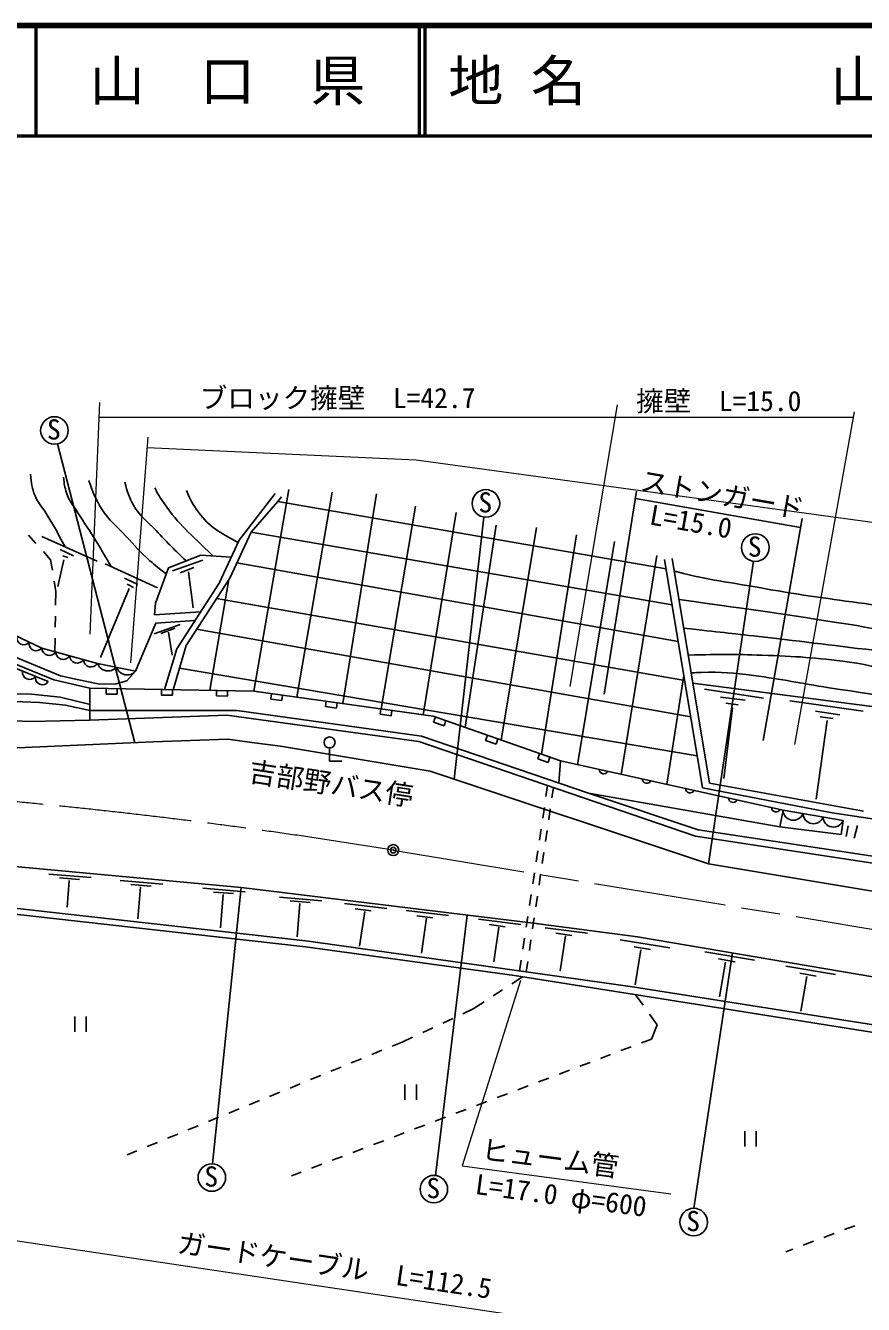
# Model space of a CAD drawing. Units: millimetres, scale not verified. Extents: x 40000 to 680000, y 20000 to 380000.
# Drawn here: x 332086 to 408001, y 264030 to 380000 of the extents above; entities that cross this region are included whole.
import ezdxf
from ezdxf.enums import TextEntityAlignment as Align

# ---------------------------------------------------------------- set-up
doc = ezdxf.new("R2010")
doc.units = ezdxf.units.MM
doc.header["$LTSCALE"] = 1000
doc.header["$PDMODE"] = 32
doc.header["$PDSIZE"] = 500
doc.linetypes.add('CHAIN', pattern=[18.5, 12, -1.5, 3.5, -1.5])
for name, color, linetype, lineweight in [('M-BGD', 7, 'Continuous', 25), ('M-BMK', 2, 'CHAIN', 13), ('M-BMK-SRVR', 3, 'Continuous', 25), ('M-STR-HTXT', 7, 'Continuous', 13), ('M-TTL', 2, 'Continuous', 140), ('M-TTL-LINE', 7, 'Continuous', 50)]:
    doc.layers.add(name, color=color, linetype=linetype, lineweight=lineweight)
doc.layers.add('M-TTL-TXT', color=7, linetype='Continuous')
doc.styles.add('ＭＳ ゴシック', font='')
doc.styles.get('ＭＳ ゴシック').set_extended_font_data('MS Gothic')

msp = doc.modelspace()

# ---------------------------------------------------------------- linework, layer by layer
at = {"layer": 'M-BGD'}
for p, q in [((341976, 314965), (334984, 342067)), ((354700, 337581), (351441, 333350)), ((352763, 319650), (355947, 337915)), ((359861, 337687), (356668, 319105)), ((360835, 318524), (363875, 337525)), ((387451, 337778), (384511, 319382)), ((352533, 334061), (354929, 336852)), ((354929, 336852), (355285, 337265)), ((354929, 336852), (390132, 330742)), ((367429, 336419), (364317, 318038)), ((387348, 337129), (402300, 334486)), ((368098, 317511), (371104, 335831)), ((370917, 311668), (373611, 335432)), ((402442, 335298), (398927, 315156)), ((350585, 329900), (352533, 334061)), ((390674, 327471), (352533, 334061)), ((374737, 334686), (371903, 316363)), ((378381, 334499), (375189, 315204)), ((332359, 333783), (333028, 333040)), ((333568, 333659), (338580, 331424)), ((351441, 333350), (349612, 329441)), ((378824, 313922), (382015, 333815)), ((385451, 333222), (382106, 312969)), ((333697, 332296), (334355, 331564)), ((335221, 332488), (336415, 331903)), ((335467, 331927), (335923, 331763)), ((345036, 330816), (347950, 331987)), ((347950, 331987), (350717, 331802)), ((386047, 312096), (389295, 331948)), ((334355, 331564), (334511, 330609)), ((335549, 331541), (334999, 329142)), ((339282, 331190), (344033, 329013)), ((343842, 327633), (345036, 330816)), ((345399, 330559), (348137, 331507)), ((346101, 330383), (347341, 330852)), ((351232, 331282), (391226, 324141)), ((389990, 331597), (393425, 310883)), ((394058, 311294), (390680, 331668)), ((398050, 331420), (393979, 303979)), ((334673, 329622), (334829, 328668)), ((341037, 329891), (341166, 329832)), ((341166, 329832), (342266, 329305)), ((349612, 329441), (345779, 323477)), ((346627, 323774), (350585, 329900)), ((346861, 330477), (347283, 327200)), ((348789, 319718), (350492, 329757)), ((334829, 328668), (334808, 327448)), ((341458, 328943), (338863, 322688)), ((341283, 329352), (341423, 329282)), ((341423, 329282), (341868, 329036)), ((335237, 321044), (319285, 327611)), ((343760, 326569), (343842, 327633)), ((391812, 320612), (349377, 328031)), ((319171, 327004), (334659, 320661)), ((334791, 326448), (334774, 325448)), ((347933, 326829), (343760, 326569)), ((347433, 326051), (343890, 325810)), ((343890, 325810), (342055, 321447)), ((346077, 325691), (343731, 324847)), ((345653, 325364), (344345, 324880)), ((345047, 324981), (345382, 322914)), ((347586, 325260), (392360, 317308)), ((334757, 324449), (334736, 323229)), ((345471, 319776), (346627, 323774)), ((345779, 323477), (344664, 319790)), ((342055, 321447), (341265, 320587)), ((392945, 313781), (346033, 321721)), ((334659, 320661), (337896, 319906)), ((336753, 320714), (335237, 321044)), ((338667, 320303), (336753, 320714)), ((340160, 320288), (338667, 320303)), ((341265, 320587), (340160, 320288)), ((391739, 321049), (390184, 311180)), ((392553, 320372), (410717, 317995)), ((332624, 319356), (327288, 319504)), ((335231, 319112), (332624, 319356)), ((337806, 318464), (335231, 319112)), ((337896, 319906), (337914, 317010)), ((339396, 319881), (339387, 319381)), ((339387, 319381), (340387, 319363)), ((340387, 319363), (340396, 319863)), ((344395, 319794), (344387, 319294)), ((344387, 319294), (345386, 319277)), ((345386, 319277), (345395, 319777)), ((349394, 319708), (349386, 319208)), ((349386, 319208), (350386, 319191)), ((350386, 319191), (350394, 319691)), ((354378, 319424), (354309, 318929)), ((354309, 318929), (355300, 318791)), ((355300, 318791), (355369, 319286)), ((393588, 319816), (398948, 318996)), ((395051, 319102), (397274, 318833)), ((327413, 318843), (333340, 318603)), ((333340, 318603), (335713, 318372)), ((335713, 318372), (337908, 317879)), ((337905, 318456), (337806, 318464)), ((337908, 317879), (351219, 317891)), ((351219, 317891), (367961, 315547)), ((359330, 318734), (359261, 318238)), ((359261, 318238), (360252, 318100)), ((360252, 318100), (360321, 318595)), ((364282, 318043), (364213, 317548)), ((365204, 317410), (365273, 317905)), ((396128, 318130), (395346, 311710)), ((395542, 318540), (396642, 318400)), ((401323, 318754), (407982, 317817)), ((403652, 317817), (405875, 317501)), ((332518, 316885), (325977, 317134)), ((337914, 317010), (332518, 316885)), ((350328, 317474), (337914, 317010)), ((367724, 315073), (350328, 317474)), ((364213, 317548), (365204, 317410)), ((369224, 317308), (369057, 316837)), ((369057, 316837), (370000, 316504)), ((370000, 316504), (370167, 316975)), ((404705, 316975), (403724, 309835)), ((404097, 317326), (405267, 317150)), ((383094, 310395), (367961, 315547)), ((373939, 315645), (373773, 315173)), ((331308, 314510), (343656, 315037)), ((343656, 315037), (350423, 315300)), ((350423, 315300), (352585, 314996)), ((352585, 314996), (355183, 314645)), ((355183, 314645), (368733, 312396)), ((359627, 314492), (359627, 313307)), ((367724, 315073), (392779, 306482)), ((373773, 315173), (374716, 314841)), ((374716, 314841), (374882, 315312)), ((359627, 313307), (360728, 313307)), ((378654, 313982), (378488, 313510)), ((378488, 313510), (379431, 313177)), ((379431, 313177), (379597, 313649)), ((380542, 313316), (380418, 311306)), ((380542, 313316), (400719, 308847)), ((368733, 312396), (393979, 303979)), ((379240, 310092), (379389, 311073)), ((379778, 309964), (379915, 310893)), ((393425, 310883), (405180, 308598)), ((408020, 308761), (394058, 311294)), ((393029, 307060), (383094, 310395)), ((400427, 307326), (383094, 310395)), ((378940, 308115), (379090, 309104)), ((379486, 307985), (379632, 308974)), ((400719, 308847), (400427, 307326)), ((400719, 308847), (406161, 307911)), ((405180, 308598), (410985, 307745)), ((400427, 307326), (405973, 306635)), ((405973, 306635), (406161, 307911)), ((406628, 307445), (406426, 306462)), ((407463, 307461), (407175, 306298)), ((378640, 306137), (378790, 307126)), ((379194, 306006), (379340, 306996)), ((392779, 306482), (464273, 295662)), ((464378, 296247), (393029, 307060)), ((312529, 305448), (351606, 301844)), ((378340, 304160), (378490, 305149)), ((378903, 304028), (379048, 305017)), ((393979, 303979), (491636, 287677)), ((334180, 303061), (338034, 302733)), ((335156, 302710), (336973, 302569)), ((378040, 302183), (378190, 303171)), ((378611, 302049), (378757, 303039)), ((313443, 301948), (357721, 296974)), ((336029, 302483), (335866, 300042)), ((340658, 302463), (344512, 302136)), ((341634, 302112), (343451, 301972)), ((342507, 301886), (342268, 299010)), ((348138, 301774), (351992, 301446)), ((351606, 301844), (349023, 276787)), ((351606, 301844), (378103, 298603)), ((357452, 296469), (313592, 301377)), ((349113, 301422), (350931, 301282)), ((349987, 301196), (349744, 298166)), ((355082, 300969), (358936, 300641)), ((356057, 300618), (357875, 300477)), ((356931, 300391), (356688, 297361)), ((360976, 300393), (364816, 299922)), ((377740, 300205), (377890, 301194)), ((378319, 300071), (378465, 301060)), ((361937, 299898), (363384, 299712)), ((362811, 299672), (362352, 296509)), ((366574, 299767), (370415, 299296)), ((367536, 299273), (368983, 299086)), ((372091, 299338), (369229, 275726)), ((377439, 298228), (377589, 299217)), ((368410, 299047), (367951, 295884)), ((373122, 298966), (376963, 298495)), ((374084, 298472), (375530, 298286)), ((374958, 298246), (374499, 295083)), ((378027, 298092), (378173, 299081)), ((378103, 298603), (387529, 297373)), ((379160, 298177), (383001, 297706)), ((357721, 296974), (387073, 292840)), ((377139, 296251), (377289, 297239)), ((377735, 296113), (377881, 297103)), ((380122, 297683), (381568, 297497)), ((380996, 297457), (380537, 294294)), ((385960, 297099), (390458, 296354)), ((387529, 297373), (414716, 292741)), ((376378, 293849), (357452, 296469)), ((387218, 296465), (388700, 296212)), ((387842, 296173), (387309, 293025)), ((396143, 295905), (392648, 272747)), ((393627, 295993), (398125, 295248)), ((376840, 294281), (376989, 295262)), ((377453, 294195), (377590, 295124)), ((394885, 295358), (396367, 295106)), ((395509, 295067), (394976, 291919)), ((400986, 294698), (405484, 293953)), ((376135, 293100), (377105, 293734)), ((395259, 290866), (376378, 293849)), ((402244, 294064), (403726, 293812)), ((402868, 293773), (402335, 290625)), ((374461, 292006), (375298, 292553)), ((387073, 292840), (428458, 286289)), ((372654, 290824), (373624, 291458)), ((387336, 292118), (388034, 291156)), ((336535, 290147), (336535, 288747)), ((337585, 288747), (337585, 290147)), ((369879, 289533), (370786, 289955)), ((371693, 290377), (372654, 290824)), ((388621, 290346), (389319, 289384)), ((428221, 285604), (395259, 290866)), ((368066, 288690), (368973, 289111)), ((389319, 289384), (388793, 288094)), ((365302, 287453), (366198, 287821)), ((366198, 287821), (367159, 288268)), ((388793, 288094), (387904, 287756)), ((363451, 286693), (364376, 287073)), ((385099, 286690), (384165, 286335)), ((386969, 287401), (386034, 287046)), ((359751, 285174), (360676, 285554)), ((361601, 285934), (362526, 286314)), ((383230, 285980), (382295, 285625)), ((357901, 284415), (358826, 284795)), ((379491, 284559), (378556, 284204)), ((381360, 285270), (380425, 284914)), ((354200, 282896), (355125, 283276)), ((356051, 283655), (356976, 284035)), ((366452, 283986), (366452, 282586)), ((367502, 282586), (367502, 283986)), ((375751, 283138), (374817, 282783)), ((377621, 283849), (376686, 283493)), ((352350, 282137), (353275, 282516)), ((373882, 282428), (372947, 282073)), ((348650, 280618), (349575, 280997)), ((350500, 281377), (351425, 281757)), ((370143, 281007), (369208, 280652)), ((372012, 281717), (371078, 281362)), ((346800, 279858), (347725, 280238)), ((366404, 279586), (365469, 279231)), ((368273, 280296), (367338, 279941)), ((397243, 279743), (397243, 278343)), ((398293, 278343), (398293, 279743)), ((343099, 278339), (344024, 278719)), ((344949, 279099), (345874, 279479)), ((364534, 278876), (363599, 278520)), ((341277, 277592), (342174, 277960)), ((360795, 277455), (359860, 277099)), ((362665, 278165), (361730, 277810)), ((357056, 276034), (356167, 275696)), ((358925, 276744), (357991, 276389)), ((405360, 270461), (404425, 270107)), ((407230, 271170), (406295, 270815)), ((403489, 269753), (402554, 269399)), ((401619, 269045), (400979, 268803))]:
    msp.add_line(p, q, dxfattribs=at)
for points in [[(305199, 329791), (310992, 329264), (321103, 329475), (333559, 323553), (338597, 322166), (342055, 321447)], [(313934, 326653), (319068, 326614), (334131, 320505)], [(337896, 319906), (352763, 319650), (369010, 317384), (380542, 313316)]]:
    msp.add_lwpolyline(points, dxfattribs=at)
for centre, radius in [((334700, 343284), 1250), ((373793, 336669), 1250), ((398206, 332660), 1250), ((359627, 314992), 500), ((348961, 275538), 1250), ((369080, 274485), 1250), ((392625, 271497), 1250)]:
    msp.add_circle(centre, radius, dxfattribs=at)
for centre, radius, start, end in [((331922, 324490), 643, 167.42451, 321.72012), ((333054, 323951), 643, 167.42451, 321.72012), ((334236, 323550), 677, 179.7398, 329.47986), ((335495, 323203), 677, 179.7398, 329.47986), ((336754, 322857), 677, 179.7398, 329.47986), ((338014, 322510), 677, 179.7398, 329.47986), ((332446, 321340), 641, 170.62261, 325.22437), ((339569, 322505), 1030, 199.20309, 317.28356), ((341298, 322145), 1030, 199.20309, 317.28356), ((333605, 320870), 641, 170.62261, 325.22437), ((384473, 312565), 417, 183.77192, 331.25151), ((388378, 311700), 417, 183.77192, 331.25151), ((392284, 310835), 417, 183.77192, 331.25151), ((396189, 309970), 417, 183.77192, 331.25151), ((400094, 309105), 417, 183.77192, 331.25151), ((401658, 308878), 940, 181.87805, 338.5984), ((403472, 308566), 940, 181.87805, 338.5984), ((405286, 308254), 940, 181.87805, 338.5984)]:
    msp.add_arc(centre, radius, start, end, dxfattribs=at)
for points, knots in [([(332538, 339318), (332615, 338442), (332640, 338076), (332941, 337352), (333226, 336669), (333572, 336385), (333960, 335755), (334674, 334595), (334878, 334188), (335676, 332719)], [0, 0, 0, 0, 1, 1, 1, 2, 2, 2, 3, 3, 3, 3]), ([(335522, 339037), (335579, 338399), (335634, 338156), (335803, 337616), (336082, 336721), (336527, 336345), (337014, 335544), (337659, 334483), (338077, 333923), (338717, 332859), (339164, 332114), (339307, 331869), (339834, 330936)], [0, 0, 0, 0, 1, 1, 1, 2, 2, 2, 3, 3, 3, 4, 4, 4, 4]), ([(337804, 338757), (338227, 337551), (338404, 337104), (338997, 336159), (339679, 335073), (340303, 334642), (341174, 333701), (342001, 332808), (342433, 332271), (343351, 331472), (343911, 330984), (344116, 330812), (344834, 330279)], [0, 0, 0, 0, 1, 1, 1, 2, 2, 2, 3, 3, 3, 4, 4, 4, 4]), ([(341069, 338599), (341309, 337653), (341443, 337282), (341859, 336518), (342436, 335456), (343090, 335089), (343912, 334201), (344937, 333095), (345301, 332749), (346623, 331454)], [0, 0, 0, 0, 1, 1, 1, 2, 2, 2, 3, 3, 3, 3]), ([(343807, 338072), (343910, 337837), (343947, 337769), (344048, 337581), (344238, 337226), (344386, 337052), (344614, 336720), (346062, 334613), (346882, 334032), (349056, 331913)], [0, 0, 0, 0, 1, 1, 1, 2, 2, 2, 3, 3, 3, 3]), ([(346651, 337844), (347021, 336937), (347243, 336594), (347756, 335878), (348785, 334444), (349641, 334111), (351330, 333114)], [0, 0, 0, 0, 1, 1, 1, 2, 2, 2, 2]), ([(390869, 330526), (391010, 330486), (391050, 330478), (391167, 330449), (394088, 329700), (395782, 329534), (398750, 329000), (401720, 328467), (403395, 328227), (406385, 327816), (409712, 327358), (411575, 327096), (414916, 326762), (417186, 326536), (418469, 326522), (420735, 326262), (426958, 325548), (430368, 324611), (436563, 323688), (440434, 323111), (442614, 322871), (446489, 322319), (449008, 321961), (450393, 321313), (452936, 321389), (453581, 321408), (453835, 321396), (454586, 321494)], [0, 0, 0, 0, 1, 1, 1, 2, 2, 2, 3, 3, 3, 4, 4, 4, 5, 5, 5, 6, 6, 6, 7, 7, 7, 8, 8, 8, 9, 9, 9, 9]), ([(391295, 327956), (398736, 326909), (400652, 326654), (406632, 325707), (410812, 325045), (413106, 324307), (417322, 323943), (419126, 323787), (420148, 323957), (421956, 323864), (425327, 323690), (427189, 323268), (430540, 322863), (432907, 322578), (434263, 322591), (436596, 322100), (438689, 321659), (439783, 321104), (441862, 320599), (444098, 320055), (445348, 319704), (447628, 319388), (449426, 319138), (450452, 319160), (452262, 319019), (454421, 318851), (455628, 318715), (457791, 318598), (462012, 318370), (463467, 318482), (468613, 318624)], [0, 0, 0, 0, 1, 1, 1, 2, 2, 2, 3, 3, 3, 4, 4, 4, 5, 5, 5, 6, 6, 6, 7, 7, 7, 8, 8, 8, 9, 9, 9, 10, 10, 10, 10]), ([(391727, 325350), (395045, 324994), (395886, 324900), (398551, 324598), (402935, 324101), (405384, 323759), (409767, 323255), (413391, 322838), (415427, 322665), (419048, 322228), (421679, 321911), (423159, 321778), (425776, 321359), (428325, 320952), (429717, 320494), (432279, 320174), (434346, 319917), (435534, 320060), (437598, 319779), (440168, 319430), (441534, 318837), (444049, 318200), (445142, 317923), (445734, 317681), (446840, 317462), (448147, 317204), (448887, 317094), (450210, 316936), (451462, 316786), (452164, 316695), (453422, 316620), (456482, 316437), (458203, 316471), (461268, 316436), (464220, 316402), (465889, 316104), (468825, 316409), (471710, 316709), (472822, 317017), (476092, 317936)], [0, 0, 0, 0, 1, 1, 1, 2, 2, 2, 3, 3, 3, 4, 4, 4, 5, 5, 5, 6, 6, 6, 7, 7, 7, 8, 8, 8, 9, 9, 9, 10, 10, 10, 11, 11, 11, 12, 12, 12, 13, 13, 13, 13]), ([(392132, 322912), (395303, 322988), (396197, 322995), (398801, 322904), (401894, 322797), (403634, 322700), (406700, 322273), (410568, 321733), (412605, 320710), (416468, 320140), (418298, 319870), (419338, 319824), (421181, 319666), (423986, 319425), (425575, 319483), (428369, 319139), (432334, 318651), (434539, 318243), (438467, 317513), (442640, 316738), (444914, 315979), (449091, 315223), (451000, 314877), (451628, 314758), (453988, 314393)], [0, 0, 0, 0, 1, 1, 1, 2, 2, 2, 3, 3, 3, 4, 4, 4, 5, 5, 5, 6, 6, 6, 7, 7, 7, 8, 8, 8, 8]), ([(392400, 321295), (392823, 321331), (392948, 321327), (393299, 321339), (395153, 321404), (396201, 321307), (398039, 321063), (400734, 320705), (402225, 320377), (404911, 319957), (410271, 319119), (413274, 318654), (418642, 317864), (420986, 317519), (422301, 317341), (424645, 316995), (430101, 316189), (433153, 315706), (438603, 314862), (442863, 314203), (445232, 313724), (449504, 313151), (451884, 312831), (453217, 312622), (455612, 312466), (458805, 312259), (460604, 312197), (463801, 312308), (469146, 312494), (472169, 312610), (477440, 313519), (481360, 314196), (482775, 314516), (487373, 315764)], [0, 0, 0, 0, 1, 1, 1, 2, 2, 2, 3, 3, 3, 4, 4, 4, 5, 5, 5, 6, 6, 6, 7, 7, 7, 8, 8, 8, 9, 9, 9, 10, 10, 10, 11, 11, 11, 11])]:
    msp.add_open_spline(points, degree=3, knots=knots, dxfattribs=at)
at = {"layer": 'M-BMK'}
msp.add_line((365398, 305227), (463750, 288971), dxfattribs=at)
msp.add_arc((284061, -193570), 505385, 80.73849, 92.11359, dxfattribs=at)
at = {"layer": 'M-BMK-SRVR'}
msp.add_circle((365398, 305227), 500, dxfattribs=at)
msp.add_point((365398, 305227), dxfattribs=at)
at = {"layer": 'M-STR-HTXT'}
for p, q in [((338776, 345806), (337917, 324821)), ((385678, 345605), (381402, 320057)), ((338722, 344489), (407079, 344489)), ((407168, 344983), (401766, 314810)), ((343160, 342686), (341590, 322215)), ((343088, 341743), (367474, 340628)), ((367474, 340628), (488077, 324144)), ((376940, 293396), (371630, 276612)), ((371630, 276612), (390538, 274068)), ((313428, 272455), (425146, 255832))]:
    msp.add_line(p, q, dxfattribs=at)
at = {"layer": 'M-TTL'}
msp.add_line((680000, 380000), (40000, 380000), dxfattribs=at)
at = {"layer": 'M-TTL-LINE'}
for p, q in [((333000, 380000), (333000, 370000)), ((367750, 380000), (367750, 370000)), ((368250, 380000), (368250, 370000)), ((40000, 370000), (680000, 370000))]:
    msp.add_line(p, q, dxfattribs=at)

# ---------------------------------------------------------------- texts
at = {"layer": 'M-BGD', "style": 'ＭＳ ゴシック'}
for p in [(334021, 341911), (373115, 335295), (397527, 331287), (348282, 274165), (368401, 273112), (391947, 270123)]:
    msp.add_text('S', height=1833, dxfattribs=at).set_placement(p, align=Align.BOTTOM_LEFT)
msp.add_text('吉部野バス停', height=1833, rotation=351.265, dxfattribs=at).set_placement((352136, 310950), align=Align.BOTTOM_LEFT)
at = {"layer": 'M-STR-HTXT', "style": 'ＭＳ ゴシック'}
for s, p in [('ブロック擁壁  L=42.7', (347872, 344765)), ('擁壁  L=15.0', (387406, 344489))]:
    msp.add_text(s, height=1833, dxfattribs=at).set_placement(p, align=Align.BOTTOM_LEFT)
for s, rotation, p in [('ストンガード', 349.977, (387587, 337328)), ('L=15.0', 349.977, (388435, 334234)), ('ヒューム管', 352.585, (373231, 276660)), ('L=17.0 φ=600', 352.327, (372674, 273510)), ('ガードケーブル  L=112.5', 351.537, (345674, 268215))]:
    msp.add_text(s, height=1833, rotation=rotation, dxfattribs=at).set_placement(p, align=Align.BOTTOM_LEFT)
at = {"layer": 'M-TTL-TXT', "style": 'ＭＳ ゴシック'}
msp.add_text('山\u3000口\u3000県', height=3666, dxfattribs=at).set_placement((350375, 375000), align=Align.MIDDLE_CENTER)
for s, p in [('地 名', (370380, 375000)), ('山口市阿東嘉年下', (405024, 375000))]:
    msp.add_text(s, height=3666, dxfattribs=at).set_placement(p, align=Align.MIDDLE_LEFT)

doc.saveas('drawing.dxf')
